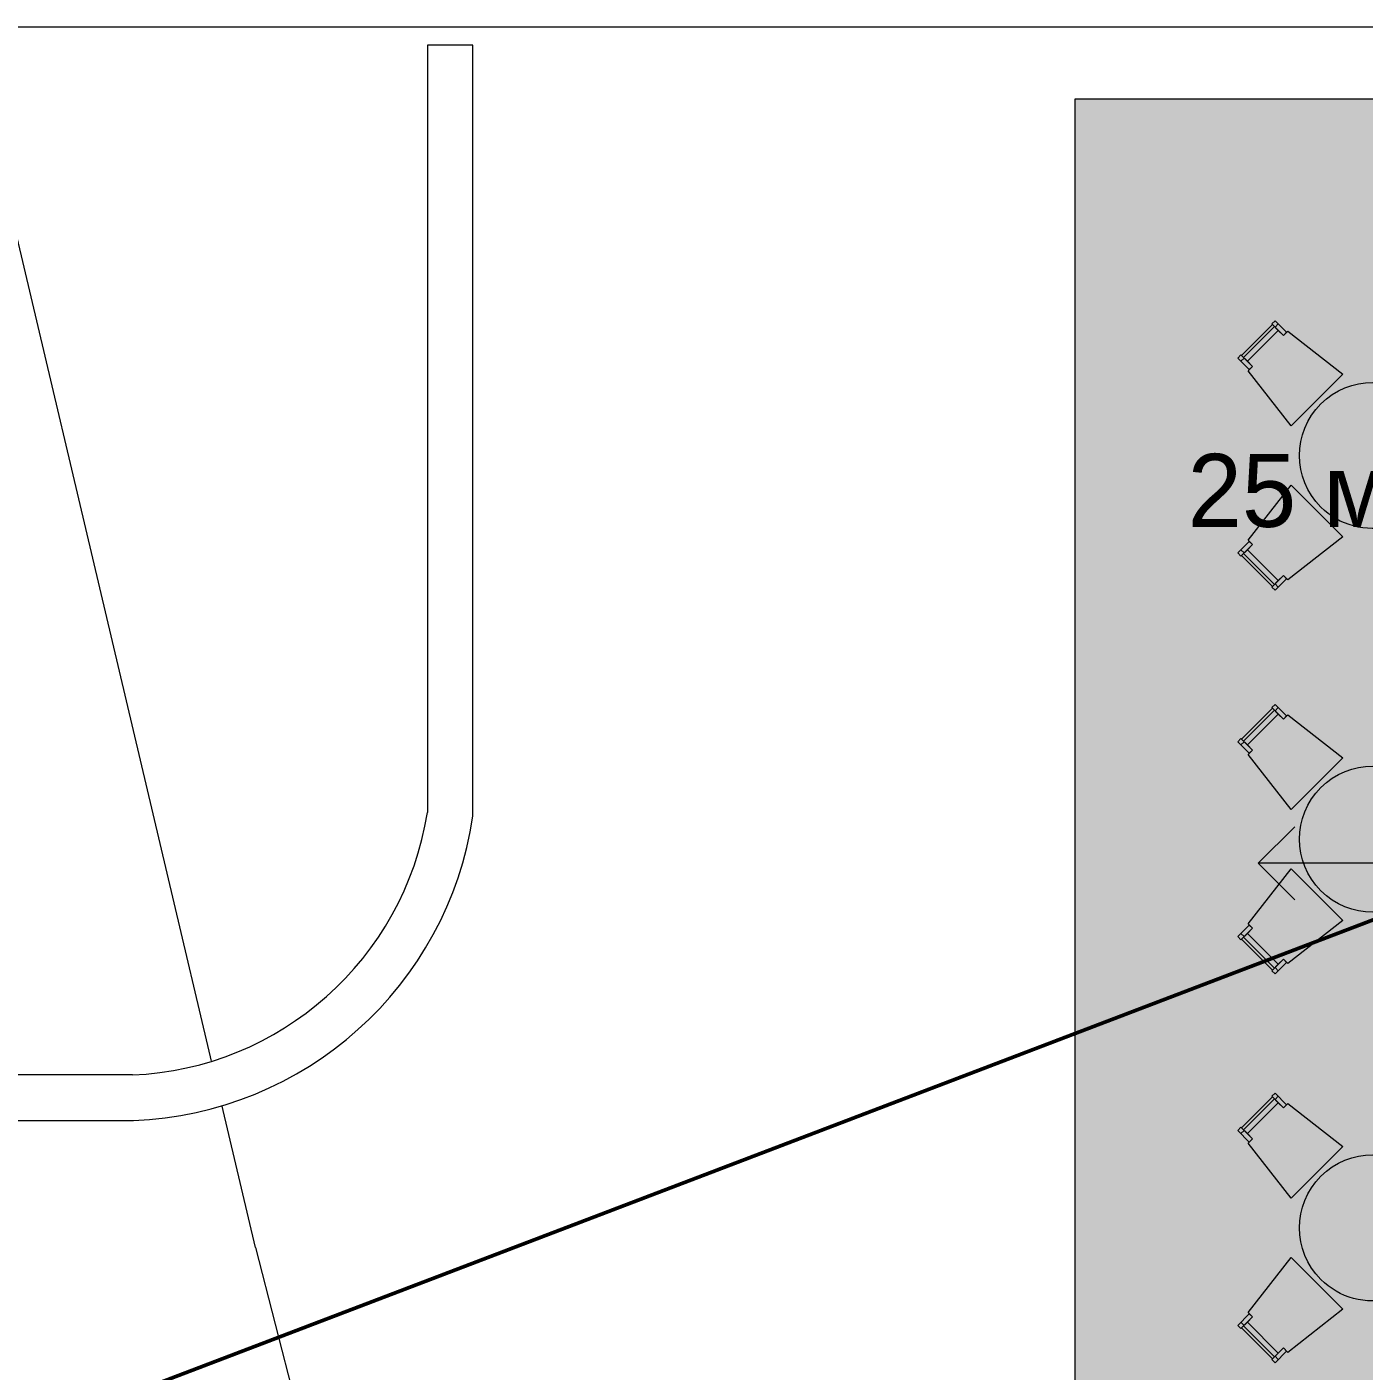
# Model space of a CAD drawing. Header units: millimetres. Extents: x -20794 to 71174, y -103753 to 30644.
# Drawn here: x 18833 to 26163, y 3696 to 11062 of the extents above; entities that cross this region are included whole.
import ezdxf

# ---------------------------------------------------------------- set-up
doc = ezdxf.new("R2010")
doc.units = ezdxf.units.MM
doc.header["$MEASUREMENT"] = 0
doc.set_wipeout_variables(frame=1)
doc.linetypes.add('Wipeout_Contour', pattern=[1000, 0, -1000])
for name, color, linetype, lineweight in [('0_Ном._пера__1', 7, 'Continuous', 13), ('2D - Общий_Ном._пера__1', 7, 'Continuous', 13), ('Конструктив - Стены Несущие_Ном._пера__1', 7, 'Continuous', 13), ('Местность - Рельеф_Ном._пера__1', 7, 'Continuous', 13)]:
    doc.layers.add(name, color=color, linetype=linetype, lineweight=lineweight)
doc.layers.add('2D - Общий_Ном._пера__105', color=7, linetype='Continuous', lineweight=0, true_color=0x7ac58e)
doc.layers.add('Конструктив - Стены Несущие', color=7, linetype='Continuous')
doc.styles.add('РЎР“Р•РќР•Р\xa0Р\x98Р\xa0_РЎРўР\x98Р›Р¬_1', font='mipgost.ttf')

msp = doc.modelspace()

# ---------------------------------------------------------------- hatches: boundary and pattern name
at = {"layer": '2D - Общий_Ном._пера__105', "linetype": 'Continuous', "lineweight": 0, "true_color": 0x1e3123}
msp.add_hatch(color=250, dxfattribs=at).paths.add_polyline_path([(24578.6, 2268.4), (24578.6, 10668.3), (27578.6, 10668.3), (27578.6, 2268.4)])

# ---------------------------------------------------------------- linework, layer by layer
at = {"layer": '0_Ном._пера__1', "color": 7, "linetype": 'Continuous', "lineweight": 13}
for p, q in [((25692.3, 9434.2), (25674.6, 9416.5)), ((25671, 9420), (25501.8, 9250.8)), ((25487.6, 9229.5), (25505.3, 9247.2)), ((25487.6, 8196.7), (25505.3, 8179.1)), ((25501.8, 8175.5), (25671, 8006.3)), ((25692.3, 7992.1), (25674.6, 8009.8)), ((25671, 7317.6), (25501.8, 7148.3)), ((25692.3, 7331.7), (25674.6, 7314.1)), ((25487.6, 7127.1), (25505.3, 7144.8)), ((25487.6, 6094.3), (25505.3, 6076.6)), ((25501.8, 6073.1), (25671, 5903.8)), ((25692.3, 5889.7), (25674.6, 5907.4)), ((25671, 5187.6), (25501.8, 5018.3)), ((25692.3, 5201.7), (25674.6, 5184)), ((25487.6, 4997.1), (25505.3, 5014.8)), ((25487.6, 3964.3), (25505.3, 3946.6)), ((25501.8, 3943.1), (25671, 3773.8)), ((25692.3, 3759.7), (25674.6, 3777.3))]:
    msp.add_line(p, q, dxfattribs=at)
at = {"layer": '0_Ном._пера__1', "color": 7, "linetype": 'Continuous', "lineweight": 13, "flags": 128}
for points in [[(25692.3, 9398.8), (25523, 9229.5), (25491.2, 9261.4), (25660.4, 9430.6)], [(25738.2, 9388.2), (25720.5, 9370.5), (25656.9, 9434.2), (25674.6, 9451.8)], [(26046, 9158.6), (25763.2, 8875.8), (25526.5, 9176.5), (25551.3, 9201.3), (25523, 9229.5), (25692.3, 9398.8), (25720.5, 9370.5), (25745.3, 9395.3)], [(25533.6, 9183.6), (25551.3, 9201.3), (25487.6, 9264.9), (25470, 9247.2)], [(25763.2, 8550.5), (26046, 8267.7), (25745.3, 8030.9), (25720.5, 8055.7), (25692.3, 8027.5), (25523, 8196.7), (25551.3, 8225), (25526.5, 8249.8)], [(25533.6, 8242.7), (25551.3, 8225), (25487.6, 8161.4), (25470, 8179.1)], [(25523, 8196.7), (25692.3, 8027.5), (25660.4, 7995.6), (25491.2, 8164.9)], [(25738.2, 8038.1), (25720.5, 8055.7), (25656.9, 7992.1), (25674.6, 7974.4)], [(25692.3, 7296.4), (25523, 7127.1), (25491.2, 7158.9), (25660.4, 7328.2)], [(26046, 7056.2), (25763.2, 6773.3), (25526.5, 7074), (25551.3, 7098.8), (25523, 7127.1), (25692.3, 7296.4), (25720.5, 7268.1), (25745.3, 7292.9)], [(25738.2, 7285.8), (25720.5, 7268.1), (25656.9, 7331.7), (25674.6, 7349.4)], [(25533.6, 7081.1), (25551.3, 7098.8), (25487.6, 7162.5), (25470, 7144.8)], [(25763.2, 6448.1), (26046, 6165.2), (25745.3, 5928.5), (25720.5, 5953.3), (25692.3, 5925), (25523, 6094.3), (25551.3, 6122.6), (25526.5, 6147.4)], [(25533.6, 6140.3), (25551.3, 6122.6), (25487.6, 6058.9), (25470, 6076.6)], [(25523, 6094.3), (25692.3, 5925), (25660.4, 5893.2), (25491.2, 6062.5)], [(25738.2, 5935.6), (25720.5, 5953.3), (25656.9, 5889.7), (25674.6, 5872)], [(25692.3, 5166.4), (25523, 4997.1), (25491.2, 5028.9), (25660.4, 5198.2)], [(26046, 4926.2), (25763.2, 4643.3), (25526.5, 4944), (25551.3, 4968.8), (25523, 4997.1), (25692.3, 5166.4), (25720.5, 5138.1), (25745.3, 5162.9)], [(25738.2, 5155.8), (25720.5, 5138.1), (25656.9, 5201.7), (25674.6, 5219.4)], [(25533.6, 4951.1), (25551.3, 4968.8), (25487.6, 5032.4), (25470, 5014.8)], [(25763.2, 4318), (26046, 4035.2), (25745.3, 3798.5), (25720.5, 3823.3), (25692.3, 3795), (25523, 3964.3), (25551.3, 3992.6), (25526.5, 4017.4)], [(25533.6, 4010.2), (25551.3, 3992.6), (25487.6, 3928.9), (25470, 3946.6)], [(25523, 3964.3), (25692.3, 3795), (25660.4, 3763.2), (25491.2, 3932.5)], [(25738.2, 3805.6), (25720.5, 3823.3), (25656.9, 3759.7), (25674.6, 3742)]]:
    msp.add_lwpolyline(points, close=True, dxfattribs=at)
for points in [[(25925.8, 8430.3, -1), (26491.5, 8996, -1)], [(25925.8, 6327.9, -1), (26491.5, 6893.5, -1)], [(25925.8, 4197.8, -1), (26491.5, 4763.5, -1)]]:
    msp.add_lwpolyline(points, format="xyb", close=True, dxfattribs=at)
at = {"layer": '2D - Общий_Ном._пера__1', "color": 7, "linetype": 'Continuous', "lineweight": 13}
for p, q in [((25583, 6478.4), (25783, 6678.4)), ((26583, 6478.4), (25583, 6478.4)), ((25583, 6478.4), (25783, 6278.4))]:
    msp.add_line(p, q, dxfattribs=at)
at = {"layer": '2D - Общий_Ном._пера__1', "color": 7, "linetype": 'Continuous', "lineweight": 13, "flags": 128}
msp.add_lwpolyline([(24578.6, 2268.4), (24578.6, 10668.3), (27578.6, 10668.3), (27578.6, 2268.4)], close=True, dxfattribs=at)
at = {"layer": 'Местность - Рельеф_Ном._пера__1', "color": 7, "linetype": 'Continuous', "lineweight": 13}
for p, q in [((20085.7, 4372.6), (18506.9, 11061.8)), ((18506.9, 11061.8), (27221.1, 11061.8)), ((20085.7, 4372.6), (20871.5, 1315.9))]:
    msp.add_line(p, q, dxfattribs=at)

# ---------------------------------------------------------------- texts
at = {"layer": '2D - Общий_Ном._пера__1', "color": 7, "lineweight": 13, "insert": (25195.6, 8316.2), "char_height": 400, "attachment_point": 7, "style": 'РЎР“Р•РќР•Р\xa0Р\x98Р\xa0_РЎРўР\x98Р›Р¬_1'}
msp.add_mtext('{\\fMipgost|b0|i0|c0|p0;25 м{\\H0.66x;\\S2^  ;}}', dxfattribs=at)

# ---------------------------------------------------------------- wipeouts: each hides what was drawn before it
at = {"color": 254, "linetype": 'Wipeout_Contour', "lineweight": 0, "ltscale": 92056.289988}
msp.add_wipeout([(21028.5, 10961.8), (21028.3, 6755.9), (21278.3, 6736.7), (21278.5, 10961.8)], dxfattribs=at).dxf.layer = 'Конструктив - Стены Несущие'

# ---------------------------------------------------------------- next in the draw order: linework, layer by layer
at = {"layer": 'Конструктив - Стены Несущие_Ном._пера__1', "color": 7, "linetype": 'Continuous', "lineweight": 13, "flags": 128}
for points in [[(21028.5, 10961.8), (21028.3, 6755.9)], [(21278.5, 10961.8), (21028.5, 10961.8)], [(21278.3, 6736.7), (21278.5, 10961.8)]]:
    msp.add_lwpolyline(points, dxfattribs=at)

# ---------------------------------------------------------------- next in the draw order: wipeouts: each hides what was drawn before it
at = {"color": 254, "linetype": 'Wipeout_Contour', "lineweight": 0, "ltscale": 658601.00656}
msp.add_wipeout([(19416.8, 5068.4), (19416.8, 5068.4), (19624.3, 5087.6), (19828.6, 5128.8), (20027.4, 5191.4), (20218.4, 5274.7), (20399.5, 5377.9), (20568.6, 5499.7), (20723.8, 5638.8), (20863.4, 5793.6), (20985.7, 5962.4), (21089.4, 6143.1), (21173.4, 6333.9), (21236.6, 6532.5), (21278.3, 6736.7), (21278.3, 6736.7), (21028.3, 6755.9), (21028.3, 6755.9), (20986.5, 6565.4), (20923.2, 6380.8), (20839.4, 6204.7), (20736, 6039.3), (20614.4, 5886.7), (20476.3, 5749), (20323.3, 5627.9), (20157.6, 5525), (19981.2, 5441.7), (19796.5, 5378.9), (19605.9, 5337.7), (19411.7, 5318.4), (19411.7, 5318.4)], dxfattribs=at).dxf.layer = 'Конструктив - Стены Несущие'

# ---------------------------------------------------------------- next in the draw order: linework, layer by layer
at = {"layer": 'Конструктив - Стены Несущие_Ном._пера__1', "color": 7, "linetype": 'Continuous', "lineweight": 13}
for radius, start, end in [(1709.7, 272.39909, 350.88881), (1959.7, 272.24083, 351.49079)]:
    msp.add_arc((19340.2, 7026.7), radius, start, end, dxfattribs=at)

# ---------------------------------------------------------------- next in the draw order: wipeouts: each hides what was drawn before it
at = {"color": 254, "linetype": 'Wipeout_Contour', "lineweight": 0, "ltscale": 76283.515073}
msp.add_wipeout([(19411.7, 5318.4), (17280.6, 5318.4), (17280.6, 5068.4), (19416.8, 5068.4)], dxfattribs=at).dxf.layer = 'Конструктив - Стены Несущие'

# ---------------------------------------------------------------- next in the draw order: linework, layer by layer
at = {"color": 2, "lineweight": 50}
msp.add_line((34078.6, 9168.3), (10819.3, 299.8), dxfattribs=at)
at = {"layer": 'Конструктив - Стены Несущие_Ном._пера__1', "color": 7, "linetype": 'Continuous', "lineweight": 13, "flags": 128}
for points in [[(19411.7, 5318.4), (17280.6, 5318.4)], [(17280.6, 5068.4), (19416.8, 5068.4)]]:
    msp.add_lwpolyline(points, dxfattribs=at)

doc.saveas('drawing.dxf')
